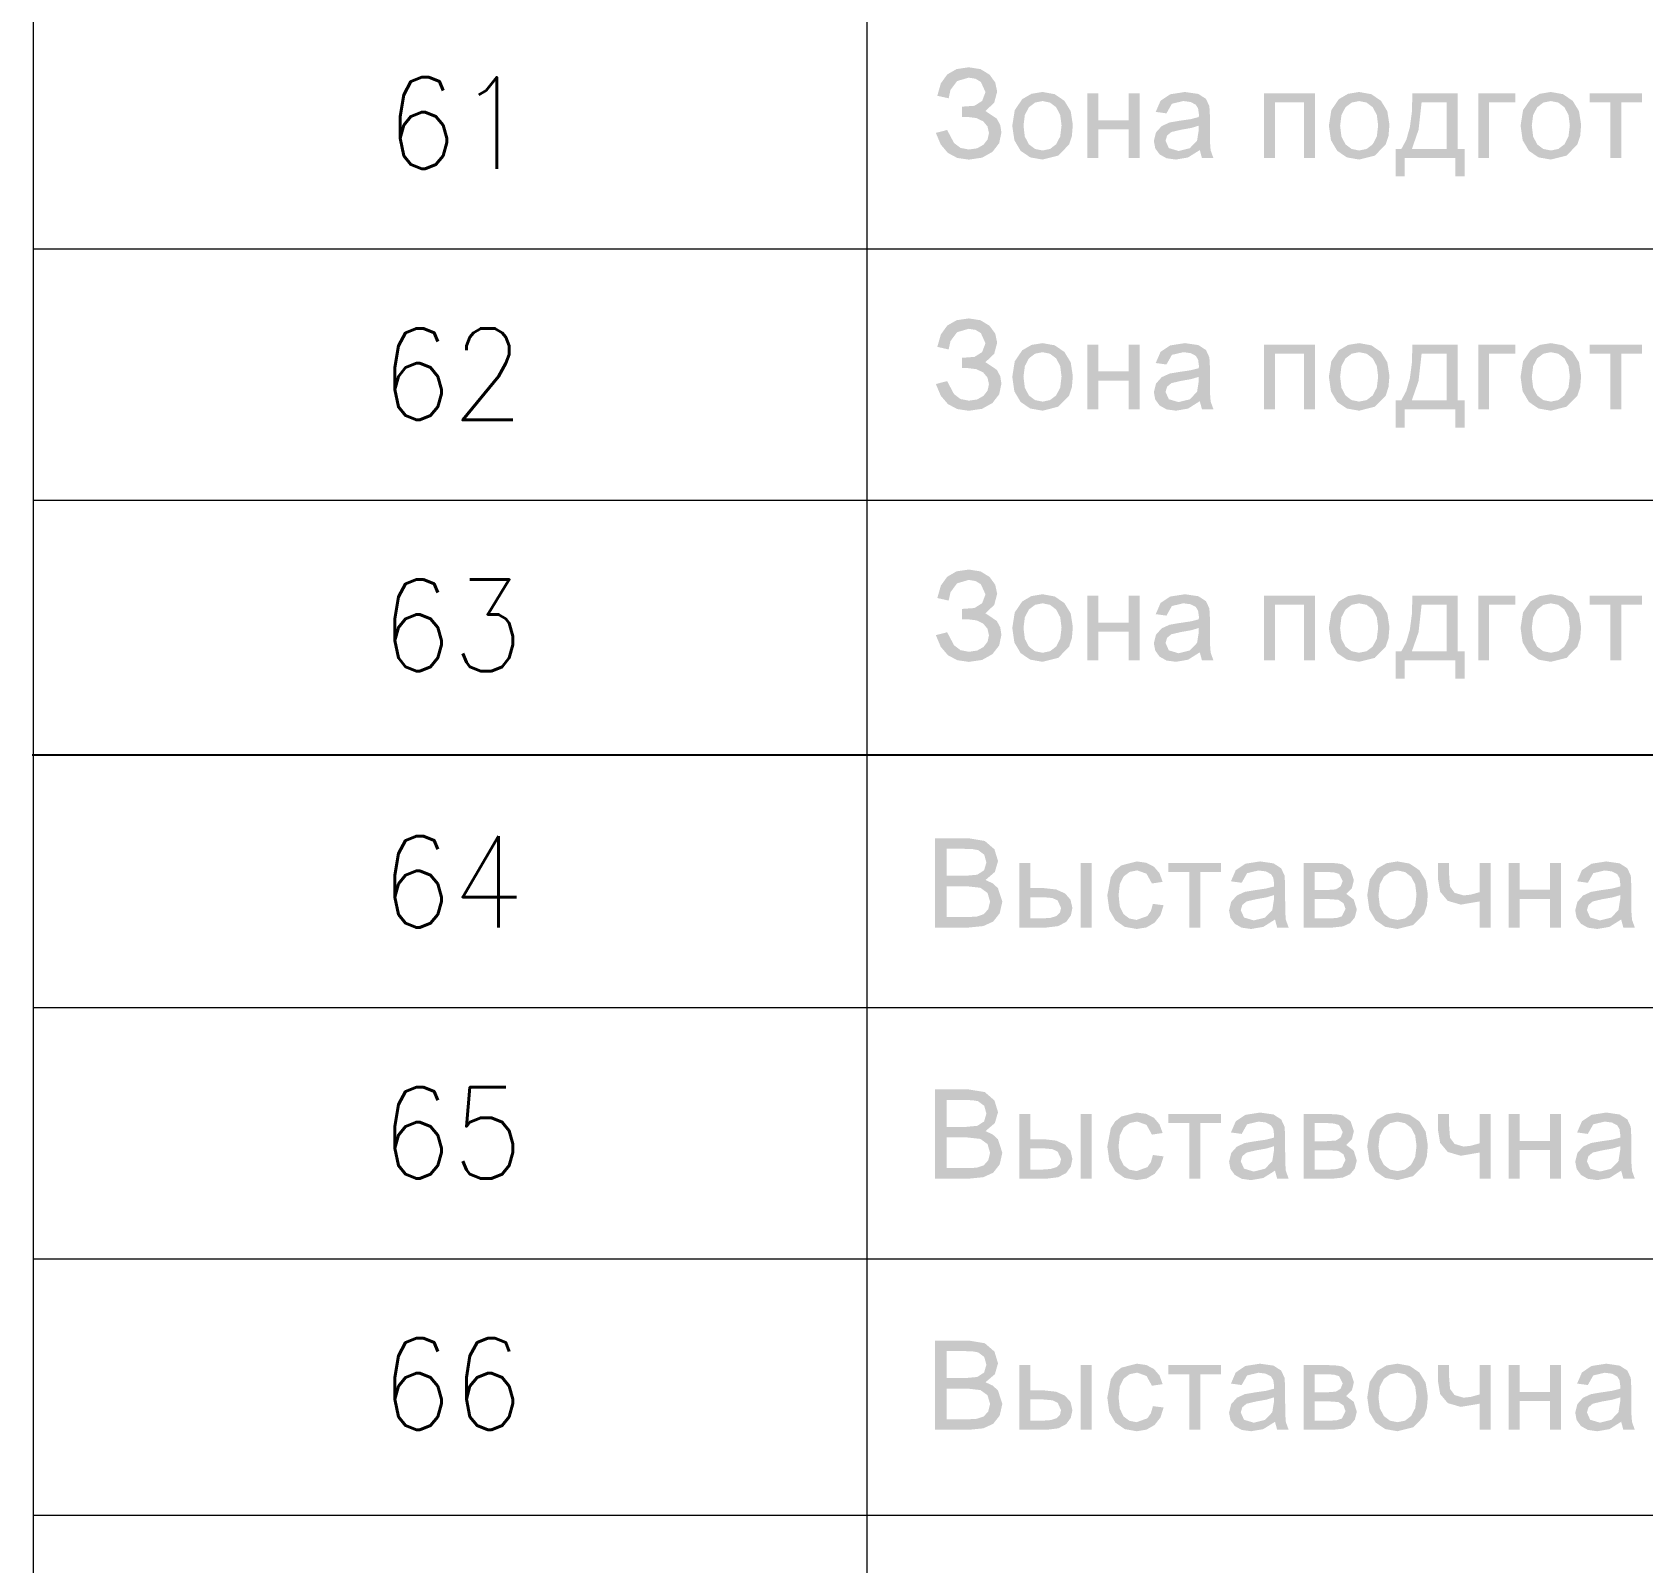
# Model space of a CAD drawing. Header units: millimetres. Extents: x 0 to 420, y 0 to 297.
# Drawn here: x 28.91 to 41.66, y 112.27 to 124.4 of the extents above; entities that cross this region are included whole.
import ezdxf

# ---------------------------------------------------------------- set-up
doc = ezdxf.new("R2010")
doc.units = ezdxf.units.MM
doc.styles.get("Standard").update_dxf_attribs({"font": 'STANDARD'})

msp = doc.modelspace()

# ---------------------------------------------------------------- hatches: boundary and pattern name
for points in [[(36.063151, 123.601206), (36.152448, 123.624357), (36.207018, 123.52128), (36.258212, 123.48235), (36.323876, 123.469466), (36.390159, 123.478974), (36.440733, 123.5075), (36.472979, 123.549667), (36.483728, 123.600104), (36.47229, 123.652194), (36.438528, 123.692708), (36.384854, 123.718753), (36.315056, 123.727434), (36.270408, 123.727434), (36.270408, 123.809014), (36.369075, 123.81618), (36.429709, 123.854214), (36.456167, 123.924218), (36.419787, 124.004696), (36.377481, 124.030258), (36.322773, 124.038871), (36.231272, 124.011861), (36.178906, 123.941306), (36.164574, 123.87516), (36.074726, 123.895555), (36.102726, 123.994033), (36.153619, 124.064503), (36.227353, 124.10686), (36.323876, 124.121002), (36.416549, 124.106533), (36.488138, 124.063125), (36.533544, 124.00063), (36.548772, 123.928628), (36.525345, 123.840571), (36.455616, 123.774839), (36.546015, 123.713654), (36.573301, 123.663149), (36.582396, 123.603962), (36.564619, 123.519695), (36.511289, 123.450724), (36.42902, 123.404836), (36.324427, 123.389539), (36.232753, 123.402769), (36.158649, 123.442456), (36.102115, 123.508602)], [(37.262359, 123.913745), (37.349451, 123.913745), (37.349451, 123.700976), (37.58978, 123.700976), (37.58978, 123.913745), (37.676872, 123.913745), (37.676872, 123.401666), (37.58978, 123.401666), (37.58978, 123.628767), (37.349451, 123.628767), (37.349451, 123.401666), (37.262359, 123.401666)], [(38.661616, 123.913745), (39.065657, 123.913745), (39.065657, 123.401666), (38.979116, 123.401666), (38.979116, 123.842087), (38.748708, 123.842087), (38.748708, 123.401666), (38.661616, 123.401666)], [(40.358695, 123.913745), (40.653596, 123.913745), (40.653596, 123.842087), (40.445787, 123.842087), (40.445787, 123.401666), (40.358695, 123.401666)], [(41.241101, 123.913745), (41.657268, 123.913745), (41.657268, 123.842087), (41.492455, 123.842087), (41.492455, 123.401666), (41.406465, 123.401666), (41.406465, 123.842087), (41.241101, 123.842087)], [(36.063151, 121.611539), (36.152448, 121.63469), (36.207018, 121.531613), (36.258212, 121.492684), (36.323876, 121.479799), (36.390159, 121.489307), (36.440733, 121.517833), (36.472979, 121.560001), (36.483728, 121.610437), (36.47229, 121.662527), (36.438528, 121.703041), (36.384854, 121.729086), (36.315056, 121.737768), (36.270408, 121.737768), (36.270408, 121.819348), (36.369075, 121.826513), (36.429709, 121.864547), (36.456167, 121.934552), (36.419787, 122.015029), (36.377481, 122.040592), (36.322773, 122.049204), (36.231272, 122.022195), (36.178906, 121.951639), (36.164574, 121.885493), (36.074726, 121.905888), (36.102726, 122.004366), (36.153619, 122.074836), (36.227353, 122.117193), (36.323876, 122.131335), (36.416549, 122.116866), (36.488138, 122.073458), (36.533544, 122.010964), (36.548772, 121.938961), (36.525345, 121.850905), (36.455616, 121.785172), (36.546015, 121.723987), (36.573301, 121.673482), (36.582396, 121.614296), (36.564619, 121.530028), (36.511289, 121.461058), (36.42902, 121.415169), (36.324427, 121.399873), (36.232753, 121.413102), (36.158649, 121.452789), (36.102115, 121.518935)], [(37.262359, 121.924079), (37.349451, 121.924079), (37.349451, 121.711309), (37.58978, 121.711309), (37.58978, 121.924079), (37.676872, 121.924079), (37.676872, 121.412), (37.58978, 121.412), (37.58978, 121.6391), (37.349451, 121.6391), (37.349451, 121.412), (37.262359, 121.412)], [(38.661616, 121.924079), (39.065657, 121.924079), (39.065657, 121.412), (38.979116, 121.412), (38.979116, 121.852421), (38.748708, 121.852421), (38.748708, 121.412), (38.661616, 121.412)], [(40.358695, 121.924079), (40.653596, 121.924079), (40.653596, 121.852421), (40.445787, 121.852421), (40.445787, 121.412), (40.358695, 121.412)], [(41.241101, 121.924079), (41.657268, 121.924079), (41.657268, 121.852421), (41.492455, 121.852421), (41.492455, 121.412), (41.406465, 121.412), (41.406465, 121.852421), (41.241101, 121.852421)], [(36.063151, 119.621873), (36.152448, 119.645024), (36.207018, 119.541947), (36.258212, 119.503017), (36.323876, 119.490132), (36.390159, 119.499641), (36.440733, 119.528166), (36.472979, 119.570334), (36.483728, 119.62077), (36.47229, 119.67286), (36.438528, 119.713375), (36.384854, 119.739419), (36.315056, 119.748101), (36.270408, 119.748101), (36.270408, 119.829681), (36.369075, 119.836847), (36.429709, 119.874881), (36.456167, 119.944885), (36.419787, 120.025362), (36.377481, 120.050925), (36.322773, 120.059538), (36.231272, 120.032528), (36.178906, 119.961973), (36.164574, 119.895827), (36.074726, 119.916222), (36.102726, 120.0147), (36.153619, 120.085169), (36.227353, 120.127527), (36.323876, 120.141669), (36.416549, 120.127199), (36.488138, 120.083791), (36.533544, 120.021297), (36.548772, 119.949295), (36.525345, 119.861238), (36.455616, 119.795506), (36.546015, 119.734321), (36.573301, 119.683816), (36.582396, 119.624629), (36.564619, 119.540362), (36.511289, 119.471391), (36.42902, 119.425502), (36.324427, 119.410206), (36.232753, 119.423435), (36.158649, 119.463123), (36.102115, 119.529269)], [(37.262359, 119.934412), (37.349451, 119.934412), (37.349451, 119.721643), (37.58978, 119.721643), (37.58978, 119.934412), (37.676872, 119.934412), (37.676872, 119.422333), (37.58978, 119.422333), (37.58978, 119.649434), (37.349451, 119.649434), (37.349451, 119.422333), (37.262359, 119.422333)], [(38.661616, 119.934412), (39.065657, 119.934412), (39.065657, 119.422333), (38.979116, 119.422333), (38.979116, 119.862754), (38.748708, 119.862754), (38.748708, 119.422333), (38.661616, 119.422333)], [(40.358695, 119.934412), (40.653596, 119.934412), (40.653596, 119.862754), (40.445787, 119.862754), (40.445787, 119.422333), (40.358695, 119.422333)], [(41.241101, 119.934412), (41.657268, 119.934412), (41.657268, 119.862754), (41.492455, 119.862754), (41.492455, 119.422333), (41.406465, 119.422333), (41.406465, 119.862754), (41.241101, 119.862754)], [(37.782221, 117.493079), (37.867108, 117.482055), (37.842235, 117.403162), (37.79545, 117.3437), (37.731303, 117.306493), (37.654339, 117.294091), (37.559186, 117.311109), (37.485116, 117.362441), (37.437023, 117.446019), (37.421175, 117.559776), (37.448736, 117.704746), (37.483394, 117.758972), (37.532521, 117.797901), (37.654891, 117.829321), (37.730407, 117.818641), (37.791041, 117.786877), (37.834518, 117.735959), (37.859391, 117.667263), (37.774504, 117.654585), (37.732061, 117.731756), (37.658198, 117.758214), (37.598529, 117.746294), (37.551262, 117.710809), (37.520532, 117.650107), (37.510472, 117.562533), (37.520118, 117.472822), (37.549608, 117.412051), (37.595221, 117.377324), (37.653237, 117.365749), (37.738675, 117.396617), (37.766443, 117.436373)], [(37.905563, 117.817745), (38.32173, 117.817745), (38.32173, 117.746087), (38.156917, 117.746087), (38.156917, 117.305666), (38.070928, 117.305666), (38.070928, 117.746087), (37.905563, 117.746087)], [(40.041543, 117.817745), (40.128635, 117.817745), (40.128635, 117.720731), (40.1358, 117.629781), (40.171629, 117.580723), (40.243287, 117.559776), (40.299511, 117.566115), (40.370618, 117.585684), (40.370618, 117.817745), (40.45771, 117.817745), (40.45771, 117.305666), (40.370618, 117.305666), (40.370618, 117.512372), (40.221239, 117.487016), (40.118161, 117.516782), (40.057528, 117.588991), (40.041543, 117.6838)], [(40.600048, 117.817745), (40.68714, 117.817745), (40.68714, 117.604976), (40.92747, 117.604976), (40.92747, 117.817745), (41.014562, 117.817745), (41.014562, 117.305666), (40.92747, 117.305666), (40.92747, 117.532767), (40.68714, 117.532767), (40.68714, 117.305666), (40.600048, 117.305666)], [(37.782221, 115.503413), (37.867108, 115.492388), (37.842235, 115.413496), (37.79545, 115.354033), (37.731303, 115.316826), (37.654339, 115.304424), (37.559186, 115.321443), (37.485116, 115.372775), (37.437023, 115.456353), (37.421175, 115.57011), (37.448736, 115.715079), (37.483394, 115.769305), (37.532521, 115.808235), (37.654891, 115.839654), (37.730407, 115.828974), (37.791041, 115.79721), (37.834518, 115.746292), (37.859391, 115.677597), (37.774504, 115.664919), (37.732061, 115.742089), (37.658198, 115.768547), (37.598529, 115.756627), (37.551262, 115.721143), (37.520532, 115.66044), (37.510472, 115.572866), (37.520118, 115.483156), (37.549608, 115.422384), (37.595221, 115.387658), (37.653237, 115.376082), (37.738675, 115.40695), (37.766443, 115.446706)], [(37.905563, 115.828079), (38.32173, 115.828079), (38.32173, 115.756421), (38.156917, 115.756421), (38.156917, 115.316), (38.070928, 115.316), (38.070928, 115.756421), (37.905563, 115.756421)], [(40.041543, 115.828079), (40.128635, 115.828079), (40.128635, 115.731065), (40.1358, 115.640114), (40.171629, 115.591056), (40.243287, 115.57011), (40.299511, 115.576449), (40.370618, 115.596017), (40.370618, 115.828079), (40.45771, 115.828079), (40.45771, 115.316), (40.370618, 115.316), (40.370618, 115.522705), (40.221239, 115.497349), (40.118161, 115.527115), (40.057528, 115.599324), (40.041543, 115.694133)], [(40.600048, 115.828079), (40.68714, 115.828079), (40.68714, 115.615309), (40.92747, 115.615309), (40.92747, 115.828079), (41.014562, 115.828079), (41.014562, 115.316), (40.92747, 115.316), (40.92747, 115.5431), (40.68714, 115.5431), (40.68714, 115.316), (40.600048, 115.316)], [(37.782221, 113.513746), (37.867108, 113.502722), (37.842235, 113.423829), (37.79545, 113.364367), (37.731303, 113.32716), (37.654339, 113.314757), (37.559186, 113.331776), (37.485116, 113.383108), (37.437023, 113.466686), (37.421175, 113.580443), (37.448736, 113.725413), (37.483394, 113.779639), (37.532521, 113.818568), (37.654891, 113.849987), (37.730407, 113.839308), (37.791041, 113.807544), (37.834518, 113.756625), (37.859391, 113.68793), (37.774504, 113.675252), (37.732061, 113.752422), (37.658198, 113.778881), (37.598529, 113.766961), (37.551262, 113.731476), (37.520532, 113.670774), (37.510472, 113.583199), (37.520118, 113.493489), (37.549608, 113.432717), (37.595221, 113.397991), (37.653237, 113.386415), (37.738675, 113.417283), (37.766443, 113.45704)], [(37.905563, 113.838412), (38.32173, 113.838412), (38.32173, 113.766754), (38.156917, 113.766754), (38.156917, 113.326333), (38.070928, 113.326333), (38.070928, 113.766754), (37.905563, 113.766754)], [(40.041543, 113.838412), (40.128635, 113.838412), (40.128635, 113.741398), (40.1358, 113.650447), (40.171629, 113.601389), (40.243287, 113.580443), (40.299511, 113.586782), (40.370618, 113.60635), (40.370618, 113.838412), (40.45771, 113.838412), (40.45771, 113.326333), (40.370618, 113.326333), (40.370618, 113.533039), (40.221239, 113.507683), (40.118161, 113.537448), (40.057528, 113.609658), (40.041543, 113.704467)], [(40.600048, 113.838412), (40.68714, 113.838412), (40.68714, 113.625643), (40.92747, 113.625643), (40.92747, 113.838412), (41.014562, 113.838412), (41.014562, 113.326333), (40.92747, 113.326333), (40.92747, 113.553434), (40.68714, 113.553434), (40.68714, 113.326333), (40.600048, 113.326333)]]:
    msp.add_hatch(color=251).paths.add_polyline_path(points, flags=0)
h = msp.add_hatch(color=251)
h.paths.add_polyline_path([(36.668519, 123.657981), (36.688087, 123.78166), (36.747342, 123.868546), (36.820585, 123.910989), (36.908297, 123.925321), (37.004278, 123.907957), (37.080828, 123.855868), (37.131195, 123.77353), (37.148076, 123.665147), (37.140634, 123.576401), (37.11831, 123.509153), (37.032321, 123.42151), (36.908297, 123.390091), (36.811146, 123.407178), (36.734664, 123.458993), (36.685055, 123.542984)], flags=0)
h.paths.add_polyline_path([(36.757264, 123.657981), (36.768013, 123.571509), (36.800259, 123.510256), (36.848697, 123.473806), (36.908297, 123.461749), (36.967415, 123.473875), (37.015784, 123.510807), (37.04803, 123.57275), (37.058779, 123.660737), (37.04803, 123.743833), (37.015784, 123.804605), (36.967415, 123.841329), (36.908297, 123.853663), (36.848697, 123.841329), (36.800259, 123.804605), (36.768013, 123.743489)], flags=0)
h = msp.add_hatch(color=251)
h.paths.add_polyline_path([(38.153675, 123.465056), (38.06052, 123.406627), (37.964608, 123.390091), (37.889919, 123.400426), (37.835073, 123.431432), (37.801104, 123.478285), (37.789873, 123.536714), (37.806961, 123.605065), (37.851609, 123.655225), (37.914448, 123.683888), (37.991618, 123.697118), (38.082431, 123.710347), (38.145958, 123.726883), (38.146509, 123.749483), (38.140377, 123.794614), (38.122256, 123.824448), (38.080501, 123.84629), (38.023037, 123.853663), (37.932638, 123.832165), (37.889643, 123.756098), (37.804756, 123.767673), (37.84279, 123.855868), (37.919409, 123.907131), (38.035715, 123.925321), (38.1421, 123.909887), (38.202733, 123.87075), (38.229743, 123.812322), (38.234153, 123.731844), (38.234153, 123.616089), (38.235462, 123.517352), (38.239665, 123.462851), (38.261713, 123.401666), (38.170763, 123.401666)], flags=0)
h.paths.add_polyline_path([(38.145958, 123.658532), (38.086909, 123.640618), (38.004296, 123.626011), (37.928779, 123.608372), (37.894604, 123.58026), (37.882477, 123.538919), (37.908384, 123.481041), (37.985554, 123.45789), (38.074851, 123.479939), (38.132178, 123.540021), (38.145958, 123.627113)], flags=0)
h = msp.add_hatch(color=251)
h.paths.add_polyline_path([(39.176279, 123.657981), (39.195847, 123.78166), (39.255103, 123.868546), (39.328345, 123.910989), (39.416058, 123.925321), (39.512038, 123.907957), (39.588588, 123.855868), (39.638955, 123.77353), (39.655836, 123.665147), (39.648395, 123.576401), (39.626071, 123.509153), (39.540081, 123.42151), (39.416058, 123.390091), (39.318906, 123.407178), (39.242425, 123.458993), (39.192815, 123.542984)], flags=0)
h.paths.add_polyline_path([(39.265025, 123.657981), (39.275773, 123.571509), (39.308019, 123.510256), (39.356457, 123.473806), (39.416058, 123.461749), (39.475175, 123.473875), (39.523544, 123.510807), (39.555791, 123.57275), (39.566539, 123.660737), (39.555791, 123.743833), (39.523544, 123.804605), (39.475175, 123.841329), (39.416058, 123.853663), (39.356457, 123.841329), (39.308019, 123.804605), (39.275773, 123.743489)], flags=0)
h = msp.add_hatch(color=251)
h.paths.add_polyline_path([(39.837918, 123.913745), (40.195106, 123.913745), (40.195106, 123.473324), (40.250779, 123.473324), (40.250779, 123.256697), (40.179121, 123.256697), (40.179121, 123.401666), (39.776182, 123.401666), (39.776182, 123.256697), (39.704524, 123.256697), (39.704524, 123.473324), (39.750275, 123.473324), (39.789859, 123.547333), (39.817661, 123.645372), (39.833681, 123.767492)], flags=0)
h.paths.add_polyline_path([(39.910679, 123.842087), (39.886356, 123.625046), (39.833509, 123.473324), (40.108565, 123.473324), (40.108565, 123.842087)], flags=0)
h = msp.add_hatch(color=251)
h.paths.add_polyline_path([(40.694665, 123.657981), (40.714233, 123.78166), (40.773489, 123.868546), (40.846732, 123.910989), (40.934444, 123.925321), (41.030424, 123.907957), (41.106974, 123.855868), (41.157341, 123.77353), (41.174222, 123.665147), (41.166781, 123.576401), (41.144457, 123.509153), (41.058467, 123.42151), (40.934444, 123.390091), (40.837292, 123.407178), (40.760811, 123.458993), (40.711202, 123.542984)], flags=0)
h.paths.add_polyline_path([(40.783411, 123.657981), (40.794159, 123.571509), (40.826406, 123.510256), (40.874844, 123.473806), (40.934444, 123.461749), (40.993562, 123.473875), (41.041931, 123.510807), (41.074177, 123.57275), (41.084926, 123.660737), (41.074177, 123.743833), (41.041931, 123.804605), (40.993562, 123.841329), (40.934444, 123.853663), (40.874844, 123.841329), (40.826406, 123.804605), (40.794159, 123.743489)], flags=0)
h = msp.add_hatch(color=251)
h.paths.add_polyline_path([(36.668519, 121.668315), (36.688087, 121.791994), (36.747342, 121.878879), (36.820585, 121.921322), (36.908297, 121.935654), (37.004278, 121.918291), (37.080828, 121.866201), (37.131195, 121.783863), (37.148076, 121.67548), (37.140634, 121.586735), (37.11831, 121.519486), (37.032321, 121.431843), (36.908297, 121.400424), (36.811146, 121.417512), (36.734664, 121.469326), (36.685055, 121.553317)], flags=0)
h.paths.add_polyline_path([(36.757264, 121.668315), (36.768013, 121.581843), (36.800259, 121.520589), (36.848697, 121.48414), (36.908297, 121.472082), (36.967415, 121.484209), (37.015784, 121.52114), (37.04803, 121.583083), (37.058779, 121.671071), (37.04803, 121.754166), (37.015784, 121.814938), (36.967415, 121.851663), (36.908297, 121.863996), (36.848697, 121.851663), (36.800259, 121.814938), (36.768013, 121.753822)], flags=0)
h = msp.add_hatch(color=251)
h.paths.add_polyline_path([(38.153675, 121.475389), (38.06052, 121.41696), (37.964608, 121.400424), (37.889919, 121.410759), (37.835073, 121.441765), (37.801104, 121.488618), (37.789873, 121.547047), (37.806961, 121.615398), (37.851609, 121.665559), (37.914448, 121.694222), (37.991618, 121.707451), (38.082431, 121.72068), (38.145958, 121.737217), (38.146509, 121.759816), (38.140377, 121.804947), (38.122256, 121.834782), (38.080501, 121.856624), (38.023037, 121.863996), (37.932638, 121.842499), (37.889643, 121.766431), (37.804756, 121.778006), (37.84279, 121.866201), (37.919409, 121.917464), (38.035715, 121.935654), (38.1421, 121.92022), (38.202733, 121.881084), (38.229743, 121.822655), (38.234153, 121.742177), (38.234153, 121.626422), (38.235462, 121.527686), (38.239665, 121.473184), (38.261713, 121.412), (38.170763, 121.412)], flags=0)
h.paths.add_polyline_path([(38.145958, 121.668866), (38.086909, 121.650951), (38.004296, 121.636344), (37.928779, 121.618705), (37.894604, 121.590593), (37.882477, 121.549252), (37.908384, 121.491375), (37.985554, 121.468223), (38.074851, 121.490272), (38.132178, 121.550355), (38.145958, 121.637447)], flags=0)
h = msp.add_hatch(color=251)
h.paths.add_polyline_path([(39.176279, 121.668315), (39.195847, 121.791994), (39.255103, 121.878879), (39.328345, 121.921322), (39.416058, 121.935654), (39.512038, 121.918291), (39.588588, 121.866201), (39.638955, 121.783863), (39.655836, 121.67548), (39.648395, 121.586735), (39.626071, 121.519486), (39.540081, 121.431843), (39.416058, 121.400424), (39.318906, 121.417512), (39.242425, 121.469326), (39.192815, 121.553317)], flags=0)
h.paths.add_polyline_path([(39.265025, 121.668315), (39.275773, 121.581843), (39.308019, 121.520589), (39.356457, 121.48414), (39.416058, 121.472082), (39.475175, 121.484209), (39.523544, 121.52114), (39.555791, 121.583083), (39.566539, 121.671071), (39.555791, 121.754166), (39.523544, 121.814938), (39.475175, 121.851663), (39.416058, 121.863996), (39.356457, 121.851663), (39.308019, 121.814938), (39.275773, 121.753822)], flags=0)
h = msp.add_hatch(color=251)
h.paths.add_polyline_path([(39.837918, 121.924079), (40.195106, 121.924079), (40.195106, 121.483658), (40.250779, 121.483658), (40.250779, 121.26703), (40.179121, 121.26703), (40.179121, 121.412), (39.776182, 121.412), (39.776182, 121.26703), (39.704524, 121.26703), (39.704524, 121.483658), (39.750275, 121.483658), (39.789859, 121.557667), (39.817661, 121.655706), (39.833681, 121.777826)], flags=0)
h.paths.add_polyline_path([(39.910679, 121.852421), (39.886356, 121.63538), (39.833509, 121.483658), (40.108565, 121.483658), (40.108565, 121.852421)], flags=0)
h = msp.add_hatch(color=251)
h.paths.add_polyline_path([(40.694665, 121.668315), (40.714233, 121.791994), (40.773489, 121.878879), (40.846732, 121.921322), (40.934444, 121.935654), (41.030424, 121.918291), (41.106974, 121.866201), (41.157341, 121.783863), (41.174222, 121.67548), (41.166781, 121.586735), (41.144457, 121.519486), (41.058467, 121.431843), (40.934444, 121.400424), (40.837292, 121.417512), (40.760811, 121.469326), (40.711202, 121.553317)], flags=0)
h.paths.add_polyline_path([(40.783411, 121.668315), (40.794159, 121.581843), (40.826406, 121.520589), (40.874844, 121.48414), (40.934444, 121.472082), (40.993562, 121.484209), (41.041931, 121.52114), (41.074177, 121.583083), (41.084926, 121.671071), (41.074177, 121.754166), (41.041931, 121.814938), (40.993562, 121.851663), (40.934444, 121.863996), (40.874844, 121.851663), (40.826406, 121.814938), (40.794159, 121.753822)], flags=0)
h = msp.add_hatch(color=251)
h.paths.add_polyline_path([(36.668519, 119.678648), (36.688087, 119.802327), (36.747342, 119.889212), (36.820585, 119.931656), (36.908297, 119.945987), (37.004278, 119.928624), (37.080828, 119.876534), (37.131195, 119.794196), (37.148076, 119.685814), (37.140634, 119.597068), (37.11831, 119.52982), (37.032321, 119.442177), (36.908297, 119.410757), (36.811146, 119.427845), (36.734664, 119.479659), (36.685055, 119.563651)], flags=0)
h.paths.add_polyline_path([(36.757264, 119.678648), (36.768013, 119.592176), (36.800259, 119.530922), (36.848697, 119.494473), (36.908297, 119.482415), (36.967415, 119.494542), (37.015784, 119.531473), (37.04803, 119.593416), (37.058779, 119.681404), (37.04803, 119.7645), (37.015784, 119.825271), (36.967415, 119.861996), (36.908297, 119.874329), (36.848697, 119.861996), (36.800259, 119.825271), (36.768013, 119.764155)], flags=0)
h = msp.add_hatch(color=251)
h.paths.add_polyline_path([(38.153675, 119.485723), (38.06052, 119.427294), (37.964608, 119.410757), (37.889919, 119.421093), (37.835073, 119.452098), (37.801104, 119.498952), (37.789873, 119.557381), (37.806961, 119.625731), (37.851609, 119.675892), (37.914448, 119.704555), (37.991618, 119.717784), (38.082431, 119.731013), (38.145958, 119.74755), (38.146509, 119.77015), (38.140377, 119.81528), (38.122256, 119.845115), (38.080501, 119.866957), (38.023037, 119.874329), (37.932638, 119.852832), (37.889643, 119.776764), (37.804756, 119.78834), (37.84279, 119.876534), (37.919409, 119.927797), (38.035715, 119.945987), (38.1421, 119.930553), (38.202733, 119.891417), (38.229743, 119.832988), (38.234153, 119.752511), (38.234153, 119.636756), (38.235462, 119.538019), (38.239665, 119.483518), (38.261713, 119.422333), (38.170763, 119.422333)], flags=0)
h.paths.add_polyline_path([(38.145958, 119.679199), (38.086909, 119.661285), (38.004296, 119.646677), (37.928779, 119.629039), (37.894604, 119.600927), (37.882477, 119.559585), (37.908384, 119.501708), (37.985554, 119.478557), (38.074851, 119.500605), (38.132178, 119.560688), (38.145958, 119.64778)], flags=0)
h = msp.add_hatch(color=251)
h.paths.add_polyline_path([(39.176279, 119.678648), (39.195847, 119.802327), (39.255103, 119.889212), (39.328345, 119.931656), (39.416058, 119.945987), (39.512038, 119.928624), (39.588588, 119.876534), (39.638955, 119.794196), (39.655836, 119.685814), (39.648395, 119.597068), (39.626071, 119.52982), (39.540081, 119.442177), (39.416058, 119.410757), (39.318906, 119.427845), (39.242425, 119.479659), (39.192815, 119.563651)], flags=0)
h.paths.add_polyline_path([(39.265025, 119.678648), (39.275773, 119.592176), (39.308019, 119.530922), (39.356457, 119.494473), (39.416058, 119.482415), (39.475175, 119.494542), (39.523544, 119.531473), (39.555791, 119.593416), (39.566539, 119.681404), (39.555791, 119.7645), (39.523544, 119.825271), (39.475175, 119.861996), (39.416058, 119.874329), (39.356457, 119.861996), (39.308019, 119.825271), (39.275773, 119.764155)], flags=0)
h = msp.add_hatch(color=251)
h.paths.add_polyline_path([(39.837918, 119.934412), (40.195106, 119.934412), (40.195106, 119.493991), (40.250779, 119.493991), (40.250779, 119.277363), (40.179121, 119.277363), (40.179121, 119.422333), (39.776182, 119.422333), (39.776182, 119.277363), (39.704524, 119.277363), (39.704524, 119.493991), (39.750275, 119.493991), (39.789859, 119.568), (39.817661, 119.666039), (39.833681, 119.788159)], flags=0)
h.paths.add_polyline_path([(39.910679, 119.862754), (39.886356, 119.645713), (39.833509, 119.493991), (40.108565, 119.493991), (40.108565, 119.862754)], flags=0)
h = msp.add_hatch(color=251)
h.paths.add_polyline_path([(40.694665, 119.678648), (40.714233, 119.802327), (40.773489, 119.889212), (40.846732, 119.931656), (40.934444, 119.945987), (41.030424, 119.928624), (41.106974, 119.876534), (41.157341, 119.794196), (41.174222, 119.685814), (41.166781, 119.597068), (41.144457, 119.52982), (41.058467, 119.442177), (40.934444, 119.410757), (40.837292, 119.427845), (40.760811, 119.479659), (40.711202, 119.563651)], flags=0)
h.paths.add_polyline_path([(40.783411, 119.678648), (40.794159, 119.592176), (40.826406, 119.530922), (40.874844, 119.494473), (40.934444, 119.482415), (40.993562, 119.494542), (41.041931, 119.531473), (41.074177, 119.593416), (41.084926, 119.681404), (41.074177, 119.7645), (41.041931, 119.825271), (40.993562, 119.861996), (40.934444, 119.874329), (40.874844, 119.861996), (40.826406, 119.825271), (40.794159, 119.764155)], flags=0)
h = msp.add_hatch(color=251)
h.paths.add_polyline_path([(36.055542, 117.305666), (36.055542, 118.012875), (36.321228, 118.012875), (36.450763, 117.991378), (36.527382, 117.925232), (36.555494, 117.832077), (36.530689, 117.746087), (36.456275, 117.682146), (36.513051, 117.656101), (36.554943, 117.617654), (36.589669, 117.510718), (36.568723, 117.418114), (36.516909, 117.352519), (36.439188, 117.317242), (36.325086, 117.305666)], flags=0)
h.paths.add_polyline_path([(36.149248, 117.71577), (36.301935, 117.71577), (36.391232, 117.724039), (36.445251, 117.758765), (36.463441, 117.821052), (36.446353, 117.882789), (36.397847, 117.919169), (36.355265, 117.92661), (36.29036, 117.929091), (36.149248, 117.929091)], flags=0)
h.paths.add_polyline_path([(36.149248, 117.3889), (36.325086, 117.3889), (36.389027, 117.392758), (36.443046, 117.4115), (36.478324, 117.451187), (36.492656, 117.510718), (36.472261, 117.57962), (36.416037, 117.62041), (36.312959, 117.631986), (36.149248, 117.631986)], flags=0)
h = msp.add_hatch(color=251)
h.paths.add_polyline_path([(37.209582, 117.817745), (37.296122, 117.817745), (37.296122, 117.305666), (37.209582, 117.305666)], flags=0)
h.paths.add_polyline_path([(36.723961, 117.817745), (36.810502, 117.817745), (36.810502, 117.617654), (36.920745, 117.617654), (37.015829, 117.607043), (37.086109, 117.575762), (37.129793, 117.52629), (37.144538, 117.461109), (37.132274, 117.401233), (37.096031, 117.350866), (37.032779, 117.316897), (36.940589, 117.305666), (36.723961, 117.305666)], flags=0)
h.paths.add_polyline_path([(36.810502, 117.377324), (36.902003, 117.377324), (36.972283, 117.382285), (37.019412, 117.397168), (37.045733, 117.423075), (37.05469, 117.460558), (37.028232, 117.519538), (36.986408, 117.539381), (36.913579, 117.545996), (36.810502, 117.545996)], flags=0)
h = msp.add_hatch(color=251)
h.paths.add_polyline_path([(38.749385, 117.369056), (38.656229, 117.310627), (38.560318, 117.294091), (38.485628, 117.304426), (38.430782, 117.335432), (38.396814, 117.382285), (38.385583, 117.440714), (38.40267, 117.509065), (38.447319, 117.559225), (38.510157, 117.587888), (38.587328, 117.601118), (38.67814, 117.614347), (38.741668, 117.630883), (38.742219, 117.653483), (38.736087, 117.698614), (38.717966, 117.728448), (38.676211, 117.75029), (38.618747, 117.757663), (38.528348, 117.736165), (38.485353, 117.660098), (38.400466, 117.671673), (38.438499, 117.759868), (38.515118, 117.811131), (38.631425, 117.829321), (38.737809, 117.813887), (38.798443, 117.77475), (38.825453, 117.716322), (38.829862, 117.635844), (38.829862, 117.520089), (38.831171, 117.421353), (38.835374, 117.366851), (38.857423, 117.305666), (38.766473, 117.305666)], flags=0)
h.paths.add_polyline_path([(38.741668, 117.562533), (38.682619, 117.544618), (38.600005, 117.530011), (38.524489, 117.512372), (38.490314, 117.48426), (38.478187, 117.442919), (38.504094, 117.385041), (38.581264, 117.36189), (38.670561, 117.383939), (38.727887, 117.444021), (38.741668, 117.531113)], flags=0)
h = msp.add_hatch(color=251)
h.paths.add_polyline_path([(38.976667, 117.817745), (39.176758, 117.817745), (39.240906, 117.814576), (39.28645, 117.805618), (39.348186, 117.760419), (39.374093, 117.682146), (39.358659, 117.617654), (39.313459, 117.572454), (39.37299, 117.527255), (39.397244, 117.448982), (39.381603, 117.385455), (39.344879, 117.340944), (39.287001, 117.314417), (39.207626, 117.305666), (38.976667, 117.305666)], flags=0)
h.paths.add_polyline_path([(39.063759, 117.60222), (39.156363, 117.60222), (39.231879, 117.607732), (39.269362, 117.631434), (39.285898, 117.673878), (39.257235, 117.730102), (39.218306, 117.742022), (39.159119, 117.746087), (39.063759, 117.746087)], flags=0)
h.paths.add_polyline_path([(39.063759, 117.377324), (39.17786, 117.377324), (39.239941, 117.381527), (39.279284, 117.394412), (39.307947, 117.453392), (39.291962, 117.498592), (39.250621, 117.525601), (39.16849, 117.531113), (39.063759, 117.531113)], flags=0)
h = msp.add_hatch(color=251)
h.paths.add_polyline_path([(39.480224, 117.561981), (39.499792, 117.68566), (39.559048, 117.772546), (39.632291, 117.814989), (39.720003, 117.829321), (39.815983, 117.811957), (39.892533, 117.759868), (39.942901, 117.67753), (39.959781, 117.569147), (39.95234, 117.480401), (39.930016, 117.413153), (39.844026, 117.32551), (39.720003, 117.294091), (39.622851, 117.311178), (39.54637, 117.362993), (39.496761, 117.446984)], flags=0)
h.paths.add_polyline_path([(39.56897, 117.561981), (39.579719, 117.475509), (39.611965, 117.414256), (39.660403, 117.377806), (39.720003, 117.365749), (39.779121, 117.377875), (39.82749, 117.414807), (39.859736, 117.47675), (39.870485, 117.564737), (39.859736, 117.647833), (39.82749, 117.708605), (39.779121, 117.745329), (39.720003, 117.757663), (39.660403, 117.745329), (39.611965, 117.708605), (39.579719, 117.647489)], flags=0)
h = msp.add_hatch(color=251)
h.paths.add_polyline_path([(41.491364, 117.369056), (41.398209, 117.310627), (41.302297, 117.294091), (41.227608, 117.304426), (41.172762, 117.335432), (41.138793, 117.382285), (41.127562, 117.440714), (41.14465, 117.509065), (41.189298, 117.559225), (41.252137, 117.587888), (41.329307, 117.601118), (41.42012, 117.614347), (41.483647, 117.630883), (41.484198, 117.653483), (41.478066, 117.698614), (41.459945, 117.728448), (41.41819, 117.75029), (41.360726, 117.757663), (41.270327, 117.736165), (41.227332, 117.660098), (41.142445, 117.671673), (41.180479, 117.759868), (41.257098, 117.811131), (41.373404, 117.829321), (41.479789, 117.813887), (41.540422, 117.77475), (41.567432, 117.716322), (41.571842, 117.635844), (41.571842, 117.520089), (41.573151, 117.421353), (41.577354, 117.366851), (41.599402, 117.305666), (41.508452, 117.305666)], flags=0)
h.paths.add_polyline_path([(41.483647, 117.562533), (41.424598, 117.544618), (41.341985, 117.530011), (41.266468, 117.512372), (41.232293, 117.48426), (41.220166, 117.442919), (41.246073, 117.385041), (41.323244, 117.36189), (41.41254, 117.383939), (41.469867, 117.444021), (41.483647, 117.531113)], flags=0)
h = msp.add_hatch(color=251)
h.paths.add_polyline_path([(36.055542, 115.316), (36.055542, 116.023209), (36.321228, 116.023209), (36.450763, 116.001711), (36.527382, 115.935566), (36.555494, 115.84241), (36.530689, 115.756421), (36.456275, 115.69248), (36.513051, 115.666435), (36.554943, 115.627987), (36.589669, 115.521052), (36.568723, 115.428447), (36.516909, 115.362853), (36.439188, 115.327575), (36.325086, 115.316)], flags=0)
h.paths.add_polyline_path([(36.149248, 115.726104), (36.301935, 115.726104), (36.391232, 115.734372), (36.445251, 115.769098), (36.463441, 115.831386), (36.446353, 115.893122), (36.397847, 115.929502), (36.355265, 115.936944), (36.29036, 115.939424), (36.149248, 115.939424)], flags=0)
h.paths.add_polyline_path([(36.149248, 115.399233), (36.325086, 115.399233), (36.389027, 115.403092), (36.443046, 115.421833), (36.478324, 115.46152), (36.492656, 115.521052), (36.472261, 115.589954), (36.416037, 115.630743), (36.312959, 115.642319), (36.149248, 115.642319)], flags=0)
h = msp.add_hatch(color=251)
h.paths.add_polyline_path([(38.749385, 115.379389), (38.656229, 115.32096), (38.560318, 115.304424), (38.485628, 115.314759), (38.430782, 115.345765), (38.396814, 115.392618), (38.385583, 115.451047), (38.40267, 115.519398), (38.447319, 115.569559), (38.510157, 115.598222), (38.587328, 115.611451), (38.67814, 115.62468), (38.741668, 115.641217), (38.742219, 115.663816), (38.736087, 115.708947), (38.717966, 115.738782), (38.676211, 115.760624), (38.618747, 115.767996), (38.528348, 115.746499), (38.485353, 115.670431), (38.400466, 115.682006), (38.438499, 115.770201), (38.515118, 115.821464), (38.631425, 115.839654), (38.737809, 115.82422), (38.798443, 115.785084), (38.825453, 115.726655), (38.829862, 115.646177), (38.829862, 115.530422), (38.831171, 115.431686), (38.835374, 115.377184), (38.857423, 115.316), (38.766473, 115.316)], flags=0)
h.paths.add_polyline_path([(38.741668, 115.572866), (38.682619, 115.554951), (38.600005, 115.540344), (38.524489, 115.522705), (38.490314, 115.494593), (38.478187, 115.453252), (38.504094, 115.395375), (38.581264, 115.372223), (38.670561, 115.394272), (38.727887, 115.454355), (38.741668, 115.541447)], flags=0)
h = msp.add_hatch(color=251)
h.paths.add_polyline_path([(39.480224, 115.572315), (39.499792, 115.695994), (39.559048, 115.782879), (39.632291, 115.825322), (39.720003, 115.839654), (39.815983, 115.822291), (39.892533, 115.770201), (39.942901, 115.687863), (39.959781, 115.57948), (39.95234, 115.490735), (39.930016, 115.423487), (39.844026, 115.335843), (39.720003, 115.304424), (39.622851, 115.321512), (39.54637, 115.373326), (39.496761, 115.457317)], flags=0)
h.paths.add_polyline_path([(39.56897, 115.572315), (39.579719, 115.485843), (39.611965, 115.424589), (39.660403, 115.38814), (39.720003, 115.376082), (39.779121, 115.388209), (39.82749, 115.42514), (39.859736, 115.487083), (39.870485, 115.575071), (39.859736, 115.658166), (39.82749, 115.718938), (39.779121, 115.755663), (39.720003, 115.767996), (39.660403, 115.755663), (39.611965, 115.718938), (39.579719, 115.657822)], flags=0)
h = msp.add_hatch(color=251)
h.paths.add_polyline_path([(41.491364, 115.379389), (41.398209, 115.32096), (41.302297, 115.304424), (41.227608, 115.314759), (41.172762, 115.345765), (41.138793, 115.392618), (41.127562, 115.451047), (41.14465, 115.519398), (41.189298, 115.569559), (41.252137, 115.598222), (41.329307, 115.611451), (41.42012, 115.62468), (41.483647, 115.641217), (41.484198, 115.663816), (41.478066, 115.708947), (41.459945, 115.738782), (41.41819, 115.760624), (41.360726, 115.767996), (41.270327, 115.746499), (41.227332, 115.670431), (41.142445, 115.682006), (41.180479, 115.770201), (41.257098, 115.821464), (41.373404, 115.839654), (41.479789, 115.82422), (41.540422, 115.785084), (41.567432, 115.726655), (41.571842, 115.646177), (41.571842, 115.530422), (41.573151, 115.431686), (41.577354, 115.377184), (41.599402, 115.316), (41.508452, 115.316)], flags=0)
h.paths.add_polyline_path([(41.483647, 115.572866), (41.424598, 115.554951), (41.341985, 115.540344), (41.266468, 115.522705), (41.232293, 115.494593), (41.220166, 115.453252), (41.246073, 115.395375), (41.323244, 115.372223), (41.41254, 115.394272), (41.469867, 115.454355), (41.483647, 115.541447)], flags=0)
h = msp.add_hatch(color=251)
h.paths.add_polyline_path([(37.209582, 115.828079), (37.296122, 115.828079), (37.296122, 115.316), (37.209582, 115.316)], flags=0)
h.paths.add_polyline_path([(36.723961, 115.828079), (36.810502, 115.828079), (36.810502, 115.627987), (36.920745, 115.627987), (37.015829, 115.617376), (37.086109, 115.586095), (37.129793, 115.536623), (37.144538, 115.471442), (37.132274, 115.411566), (37.096031, 115.361199), (37.032779, 115.327231), (36.940589, 115.316), (36.723961, 115.316)], flags=0)
h.paths.add_polyline_path([(36.810502, 115.387658), (36.902003, 115.387658), (36.972283, 115.392618), (37.019412, 115.407501), (37.045733, 115.433408), (37.05469, 115.470891), (37.028232, 115.529871), (36.986408, 115.549715), (36.913579, 115.556329), (36.810502, 115.556329)], flags=0)
h = msp.add_hatch(color=251)
h.paths.add_polyline_path([(38.976667, 115.828079), (39.176758, 115.828079), (39.240906, 115.824909), (39.28645, 115.815952), (39.348186, 115.770752), (39.374093, 115.69248), (39.358659, 115.627987), (39.313459, 115.582788), (39.37299, 115.537588), (39.397244, 115.459316), (39.381603, 115.395788), (39.344879, 115.351277), (39.287001, 115.32475), (39.207626, 115.316), (38.976667, 115.316)], flags=0)
h.paths.add_polyline_path([(39.063759, 115.612553), (39.156363, 115.612553), (39.231879, 115.618066), (39.269362, 115.641768), (39.285898, 115.684211), (39.257235, 115.740435), (39.218306, 115.752355), (39.159119, 115.756421), (39.063759, 115.756421)], flags=0)
h.paths.add_polyline_path([(39.063759, 115.387658), (39.17786, 115.387658), (39.239941, 115.391861), (39.279284, 115.404745), (39.307947, 115.463725), (39.291962, 115.508925), (39.250621, 115.535934), (39.16849, 115.541447), (39.063759, 115.541447)], flags=0)
h = msp.add_hatch(color=251)
h.paths.add_polyline_path([(36.055542, 113.326333), (36.055542, 114.033542), (36.321228, 114.033542), (36.450763, 114.012045), (36.527382, 113.945899), (36.555494, 113.852743), (36.530689, 113.766754), (36.456275, 113.702813), (36.513051, 113.676768), (36.554943, 113.638321), (36.589669, 113.531385), (36.568723, 113.438781), (36.516909, 113.373186), (36.439188, 113.337908), (36.325086, 113.326333)], flags=0)
h.paths.add_polyline_path([(36.149248, 113.736437), (36.301935, 113.736437), (36.391232, 113.744705), (36.445251, 113.779432), (36.463441, 113.841719), (36.446353, 113.903455), (36.397847, 113.939835), (36.355265, 113.947277), (36.29036, 113.949757), (36.149248, 113.949757)], flags=0)
h.paths.add_polyline_path([(36.149248, 113.409566), (36.325086, 113.409566), (36.389027, 113.413425), (36.443046, 113.432166), (36.478324, 113.471854), (36.492656, 113.531385), (36.472261, 113.600287), (36.416037, 113.641077), (36.312959, 113.652652), (36.149248, 113.652652)], flags=0)
h = msp.add_hatch(color=251)
h.paths.add_polyline_path([(37.209582, 113.838412), (37.296122, 113.838412), (37.296122, 113.326333), (37.209582, 113.326333)], flags=0)
h.paths.add_polyline_path([(36.723961, 113.838412), (36.810502, 113.838412), (36.810502, 113.638321), (36.920745, 113.638321), (37.015829, 113.62771), (37.086109, 113.596428), (37.129793, 113.546957), (37.144538, 113.481776), (37.132274, 113.4219), (37.096031, 113.371533), (37.032779, 113.337564), (36.940589, 113.326333), (36.723961, 113.326333)], flags=0)
h.paths.add_polyline_path([(36.810502, 113.397991), (36.902003, 113.397991), (36.972283, 113.402952), (37.019412, 113.417835), (37.045733, 113.443742), (37.05469, 113.481224), (37.028232, 113.540204), (36.986408, 113.560048), (36.913579, 113.566663), (36.810502, 113.566663)], flags=0)
h = msp.add_hatch(color=251)
h.paths.add_polyline_path([(38.749385, 113.389723), (38.656229, 113.331294), (38.560318, 113.314757), (38.485628, 113.325093), (38.430782, 113.356099), (38.396814, 113.402952), (38.385583, 113.461381), (38.40267, 113.529731), (38.447319, 113.579892), (38.510157, 113.608555), (38.587328, 113.621784), (38.67814, 113.635013), (38.741668, 113.65155), (38.742219, 113.67415), (38.736087, 113.71928), (38.717966, 113.749115), (38.676211, 113.770957), (38.618747, 113.778329), (38.528348, 113.756832), (38.485353, 113.680764), (38.400466, 113.69234), (38.438499, 113.780534), (38.515118, 113.831797), (38.631425, 113.849987), (38.737809, 113.834553), (38.798443, 113.795417), (38.825453, 113.736988), (38.829862, 113.656511), (38.829862, 113.540756), (38.831171, 113.442019), (38.835374, 113.387518), (38.857423, 113.326333), (38.766473, 113.326333)], flags=0)
h.paths.add_polyline_path([(38.741668, 113.583199), (38.682619, 113.565285), (38.600005, 113.550677), (38.524489, 113.533039), (38.490314, 113.504927), (38.478187, 113.463585), (38.504094, 113.405708), (38.581264, 113.382557), (38.670561, 113.404605), (38.727887, 113.464688), (38.741668, 113.55178)], flags=0)
h = msp.add_hatch(color=251)
h.paths.add_polyline_path([(38.976667, 113.838412), (39.176758, 113.838412), (39.240906, 113.835242), (39.28645, 113.826285), (39.348186, 113.781085), (39.374093, 113.702813), (39.358659, 113.638321), (39.313459, 113.593121), (39.37299, 113.547921), (39.397244, 113.469649), (39.381603, 113.406121), (39.344879, 113.361611), (39.287001, 113.335083), (39.207626, 113.326333), (38.976667, 113.326333)], flags=0)
h.paths.add_polyline_path([(39.063759, 113.622887), (39.156363, 113.622887), (39.231879, 113.628399), (39.269362, 113.652101), (39.285898, 113.694545), (39.257235, 113.750769), (39.218306, 113.762689), (39.159119, 113.766754), (39.063759, 113.766754)], flags=0)
h.paths.add_polyline_path([(39.063759, 113.397991), (39.17786, 113.397991), (39.239941, 113.402194), (39.279284, 113.415079), (39.307947, 113.474059), (39.291962, 113.519258), (39.250621, 113.546268), (39.16849, 113.55178), (39.063759, 113.55178)], flags=0)
h = msp.add_hatch(color=251)
h.paths.add_polyline_path([(39.480224, 113.582648), (39.499792, 113.706327), (39.559048, 113.793212), (39.632291, 113.835656), (39.720003, 113.849987), (39.815983, 113.832624), (39.892533, 113.780534), (39.942901, 113.698196), (39.959781, 113.589814), (39.95234, 113.501068), (39.930016, 113.43382), (39.844026, 113.346177), (39.720003, 113.314757), (39.622851, 113.331845), (39.54637, 113.383659), (39.496761, 113.467651)], flags=0)
h.paths.add_polyline_path([(39.56897, 113.582648), (39.579719, 113.496176), (39.611965, 113.434922), (39.660403, 113.398473), (39.720003, 113.386415), (39.779121, 113.398542), (39.82749, 113.435474), (39.859736, 113.497416), (39.870485, 113.585404), (39.859736, 113.6685), (39.82749, 113.729271), (39.779121, 113.765996), (39.720003, 113.778329), (39.660403, 113.765996), (39.611965, 113.729271), (39.579719, 113.668155)], flags=0)
h = msp.add_hatch(color=251)
h.paths.add_polyline_path([(41.491364, 113.389723), (41.398209, 113.331294), (41.302297, 113.314757), (41.227608, 113.325093), (41.172762, 113.356099), (41.138793, 113.402952), (41.127562, 113.461381), (41.14465, 113.529731), (41.189298, 113.579892), (41.252137, 113.608555), (41.329307, 113.621784), (41.42012, 113.635013), (41.483647, 113.65155), (41.484198, 113.67415), (41.478066, 113.71928), (41.459945, 113.749115), (41.41819, 113.770957), (41.360726, 113.778329), (41.270327, 113.756832), (41.227332, 113.680764), (41.142445, 113.69234), (41.180479, 113.780534), (41.257098, 113.831797), (41.373404, 113.849987), (41.479789, 113.834553), (41.540422, 113.795417), (41.567432, 113.736988), (41.571842, 113.656511), (41.571842, 113.540756), (41.573151, 113.442019), (41.577354, 113.387518), (41.599402, 113.326333), (41.508452, 113.326333)], flags=0)
h.paths.add_polyline_path([(41.483647, 113.583199), (41.424598, 113.565285), (41.341985, 113.550677), (41.266468, 113.533039), (41.232293, 113.504927), (41.220166, 113.463585), (41.246073, 113.405708), (41.323244, 113.382557), (41.41254, 113.404605), (41.469867, 113.464688), (41.483647, 113.55178)], flags=0)

# ---------------------------------------------------------------- linework, layer by layer
msp.add_line((28.905525, 118.673964), (77.691772, 118.673964))
at = {"color": 7, "lineweight": 0}
for points in [[(28.913668, 249.258666), (28.913668, 42.502666)], [(35.517668, 249.258666), (35.517668, 42.502666)], [(28.913668, 122.682), (77.681668, 122.682)], [(28.913668, 120.692333), (77.681668, 120.692333)], [(28.913668, 116.670666), (77.681668, 116.670666)], [(28.913668, 114.681), (77.681668, 114.681)], [(28.913668, 112.649), (77.681668, 112.649)]]:
    msp.add_lwpolyline(points, dxfattribs=at)

# ---------------------------------------------------------------- texts
at = {"color": 251, "char_height": 0.724708, "attachment_point": 1}
for s, insert, width in [('61', (31.707668, 124.041712), 0.724708), ('62', (31.665335, 122.052048), 0.88575422), ('63', (31.665335, 120.062368), 0.88575422), ('64', (31.665335, 118.030382), 0.96627733), ('65', (31.665335, 116.040701), 0.88575422), ('66', (31.665335, 114.051038), 0.88575422)]:
    msp.add_mtext(s, dxfattribs=dict(at, insert=insert, width=width))

doc.saveas('drawing.dxf')
